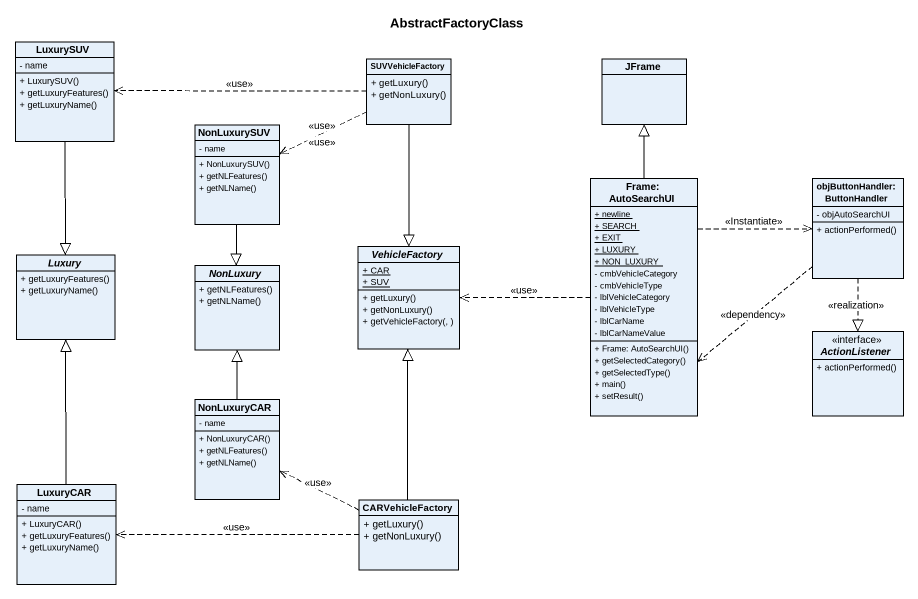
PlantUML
@startuml
title AbstractFactoryClass
hide circle
hide empty members
skinparam classAttributeIconSize 0
class LuxurySUV {
  - name
  + LuxurySUV()
  + getLuxuryFeatures()
  + getLuxuryName()
}
class SUVVehicleFactory {
  + getLuxury()
  + getNonLuxury()
}
class JFrame
class NonLuxurySUV {
  - name
  + NonLuxurySUV()
  + getNLFeatures()
  + getNLName()
}
class "Frame: AutoSearchUI" as Frame_AutoSearchUI {
  {static} + newline
  {static} + SEARCH
  {static} + EXIT
  {static} + LUXURY
  {static} + NON_LUXURY
  - cmbVehicleCategory
  - cmbVehicleType
  - lblVehicleCategory
  - lblVehicleType
  - lblCarName
  - lblCarNameValue
  + Frame: AutoSearchUI()
  + getSelectedCategory()
  + getSelectedType()
  + main()
  + setResult()
}
class "objButtonHandler: ButtonHandler" as objButtonHandler {
  - objAutoSearchUI
  + actionPerformed()
}
abstract class Luxury {
  + getLuxuryFeatures()
  + getLuxuryName()
}
abstract class VehicleFactory {
  {static} + CAR
  {static} + SUV
  + getLuxury()
  + getNonLuxury()
  + getVehicleFactory(, )
}
abstract class NonLuxury {
  + getNLFeatures()
  + getNLName()
}
interface ActionListener {
  + actionPerformed()
}
class NonLuxuryCAR {
  - name
  + NonLuxuryCAR()
  + getNLFeatures()
  + getNLName()
}
class LuxuryCAR {
  - name
  + LuxuryCAR()
  + getLuxuryFeatures()
  + getLuxuryName()
}
class CARVehicleFactory {
  + getLuxury()
  + getNonLuxury()
}
LuxurySUV --|> Luxury
SUVVehicleFactory .left.> LuxurySUV : <<use>>
SUVVehicleFactory .left.> NonLuxurySUV : <<use>>
SUVVehicleFactory .left.> NonLuxurySUV : <<use>>
SUVVehicleFactory --|> VehicleFactory
NonLuxurySUV --|> NonLuxury
Frame_AutoSearchUI -up-|> JFrame
Frame_AutoSearchUI .right.> objButtonHandler : <<Instantiate>>
Frame_AutoSearchUI .left.> VehicleFactory : <<use>>
objButtonHandler .left.> Frame_AutoSearchUI : <<dependency>>
objButtonHandler ..|> ActionListener : <<realization>>
NonLuxuryCAR -up-|> NonLuxury
LuxuryCAR -up-|> Luxury
CARVehicleFactory -up-|> VehicleFactory
CARVehicleFactory .left.> NonLuxuryCAR : <<use>>
CARVehicleFactory .left.> LuxuryCAR : <<use>>
@enduml
